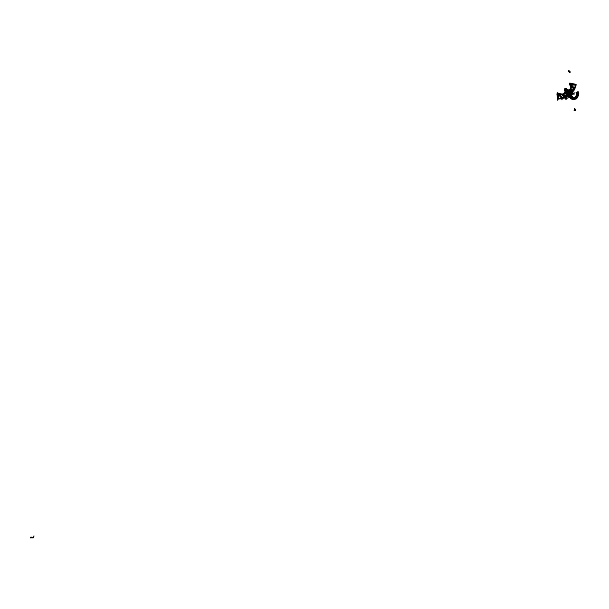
<?xml version="1.0" encoding="UTF-8"?>
<svg xmlns="http://www.w3.org/2000/svg" width="609" height="609" viewBox="0 0 609 609"><rect width="100%" height="100%" fill="white"/><g stroke="black" fill="none" stroke-linecap="round" stroke-linejoin="round"><path stroke-width="0.91" d="M569.598 85.176L569.895 83.25L575.893 84.529L574.652 88.45L567.786 94.212L565.114 90.048L565.228 88.975L565.761 89.957M566.362 89.272C567.611 91.647 564.391 87.97 565.152 89.888C567.839 89.302 564.893 87.955 565.449 88.64C565.791 87.361 567.725 91.776 565.632 89.097C565.114 87.879 564.939 89.333 565.152 89.888C567.215 92.119 568.821 97.212 572.369 98.993L575.642 98.749L576.906 97.448L577.88 94.326M566.05 89.333L565.571 88.838L568.555 93.801L572.681 98.338L575.277 98.186L576.335 96.565L574.325 97.691L574.241 98.529M565.114 90.048C564.337 90.406 568.692 87.818 565.144 89.424L564.566 97.684M576.822 92.568C581.153 91.502 576.228 93.695 577.043 92.309L578.405 92.134L577.812 95.986L576.342 95.4L577.035 92.317C581.108 90.749 576.335 100.531 575.726 98.216L575.931 98.894L572.186 99.176L564.802 92.492L563.31 94.06L563.005 95.971M577.286 92.682L577.362 92.203L576.662 94.075L577.865 94.403L578.002 92.659M574.302 99.282L574.333 98.902L572.186 99.176L570.976 97.828L572.369 98.993M576.578 97.28L577.271 92.758M570.846 95.476L572.94 97.63L575.063 97.569L576.487 95.628L577.035 92.317M569.895 83.25L570.991 84.659L570.526 88.762C569.141 90.718 565.114 94.014 565.281 89.553C568.768 88.648 568.958 97.052 572.833 97.973L575.132 97.874L576.045 96.496M565.388 88.807C566.606 88.625 564.337 88.632 565.464 89.051L566.545 89.363C566.088 91.457 564.337 89.607 565.632 88.518M565.297 88.579L565.845 88.495L565.129 88.701M566.766 89.333C565.213 89.462 564.619 89.173 566.134 88.708C564.741 88.617 565.944 91.259 565.685 90.048L565.228 90.269L565.464 90.916C566.91 94.593 575.908 103.675 567.276 94.068L562.084 98.635L557.798 98.871L557.547 100.477M565.472 89.005L565.731 89.287M565.982 90.284L565.776 89.805L566.012 90.132M565.228 88.975C565.944 89.135 565.548 89.059 565.578 89.127M565.89 89.82L565.274 90.033M565.913 89.104L565.106 89.203L565.997 89.135M566.492 89.097L565.418 89.462M575.147 110.412L574.622 108.813L575.178 110.381M574.797 109.331L575.201 110.145M575.109 109.719L575.048 110.29M565.936 89.744L566.758 89.432L566.164 90.063L567.101 89.523L569.278 90.201L571.79 96.747L571.448 97.668M574.904 109.78L574.454 109.064L574.965 109.765M565.571 88.899L565.654 90.048M565.122 89.188L565.639 88.99L566.439 90.162M565.502 89.485L565.152 89.888L566.012 89.63L566.263 90.185L565.761 89.188M565.83 88.922L566.02 89.561M574.515 109.316L574.949 110.115L574.462 109.118M574.63 109.544L574.949 110.115L574.69 109.43M30.678 537.519C30.168 538.249 31.775 536.415 30.777 537.678M568.395 94.837L568.646 93.23L570.032 92.492L570.526 88.762L572.772 91.738L572.589 92.895L569.933 96.374L570.077 95.423M30.541 537.671L31.074 537.313M557.113 94.844L557.418 92.918L564.817 96.077L569.08 96.344L569.385 95.94L569.232 96.892M558.864 95.963L559.214 93.748L563.31 94.06L565.358 97.204L565.685 99.526L575.01 92.606M561.909 99.724L562.16 98.133L559.214 93.748L557.798 98.871L562.16 98.133L569.156 95.864L562.084 98.635M565.403 88.67L565.495 88.632M565.647 90.254C567.626 88.214 570.915 94.189 570.032 95.72M569.491 71.375C567.497 69.708 570.808 72.905 569.765 71.656M568.776 70.956L569.94 71.961M568.829 71.459L569.674 72.174M565.769 92.477L566.066 90.558M566.088 91.83L566.606 91.814M565.852 90.193L566.416 89.949M569.522 72.029L569.605 71.489M566.507 92.157L566.812 90.231M566.355 93.451L566.629 91.685L564.802 92.492L566.652 91.548M567.139 93.055L567.893 91.16L571.699 96.9M567.36 94.022L568.875 93.55M567.618 95.248L567.854 93.756M570.641 86.874L570.991 84.659L575.893 84.529L575.642 86.143M570.526 88.762L570.23 90.665L574.211 94.425M571.486 97.387L570.397 94.943L574.569 88.96L575.893 84.529L569.849 83.562M570.976 97.828L571.668 97.059M571.927 92.271L572.178 90.665L570.991 84.659L574.652 88.45L574.401 90.048M572.308 98.765L572.239 99.198C575.246 96.123 567.398 96.42 574.325 97.691L572.902 97.539M575.878 98.529L575.817 98.917L577.393 97.417L576.989 96.892M576.913 97.364L577.393 97.417M577.636 92.713L577.728 92.149M578.017 92.583L578.093 92.104M577.812 95.986L577.576 95.423M578.405 92.134L576.967 92.728M33.959 536.049L33.898 536.148A0.936 0.86 8.9 0 0 33.426 537.13L33.145 537.663M576.662 94.075L576.548 95.308L576.883 93.855M576.89 93.855L576.868 95.232M565.167 89.835L565.616 89.713M570.382 95.05L574.652 88.45L570.892 85.283M567.71 89.843L565.16 90.954L566.728 90.756L567.71 89.843L567.116 90.041M566.058 89.257L565.822 88.762L565.83 89.454M576.335 96.565L575.132 97.874M576.342 98.057L577.263 97.105L577.203 97.509L576.251 97.12M30.48 537.777L31.143 537.207M563.302 95.682L565.175 98.353L566.119 97.547M564.817 96.077L562.16 98.133L559.115 94.365M570.321 95.423L569.339 96.23M566.385 90.132L567.116 89.538L566.667 89.668L567.101 89.523L566.743 89.241L566.865 89.698M574.569 88.96L572.178 90.665L570.968 94.517L570.412 94.867M568.684 70.872L569.925 72.037M567.969 91L569.278 90.201L568.007 90.787M567.375 93.915L566.484 94.387L565.358 97.204L563.188 94.814M568.631 93.344L569.202 93.032M567.832 93.923L567.276 94.068M568.6 93.512L570.032 92.492M566.263 92.187L567.664 91.472L570.047 95.628M574.112 110.495L574.569 110.275M565.16 90.954L566.073 90.49M565.464 90.916L566.05 90.657M566.796 90.338L567.375 90.079L566.477 89.721M565.548 91.023L566.027 90.81M566.773 90.49L567.245 90.277L567.893 91.16M565.662 89.843L565.464 89.089L566.248 89.257M565.358 89.104L565.837 89.378L565.175 89.561M566.652 89.698L567.101 89.523M565.51 90.315L566.857 89.683L567.375 90.079L565.411 90.421M566.461 89.843L566.895 89.675L565.251 90.223M565.83 90.383L566.431 90.147M565.167 89.074L566.134 88.708M565.099 89.416L566.378 88.937M565.16 89.706L565.639 89.523M565.198 89.942L566.484 89.454M565.753 90.223L566.271 90.033M33.168 537.686L32.772 537.709A0.921 0.845 8.9 0 0 31.828 537.884M565.594 89.904L565.464 89.089M577.865 94.403L576.814 94.266M569.719 84.369L575.764 85.336M578.017 95.864L576.342 95.4M565.175 98.353L566.545 98.886M569.552 71.839L569.179 71.603L569.887 72.304M570.77 86.075L574.523 89.249M570.412 89.508L572.772 91.738M570.321 90.086L572.681 92.317M568.737 71.291L569.788 72.25M568.859 96.184L570.846 98.194M567.382 93.839L568.57 95.141M563.097 95.392L565.266 97.783M565.67 89.416C565.388 88.29 566.469 90.749 565.845 89.31M566.872 89.85L567.245 90.277M558.993 95.164L562.038 98.924M565.586 89.021L566.005 89.706M574.713 108.981L574.995 109.727M565.837 89.378L566.066 89.888M574.546 109.529L574.759 110.183M557.364 93.238L557.798 98.871L557.418 92.918M557.243 94.037L557.669 99.67M574.264 98.079L574.264 99.077"/></g></svg>
